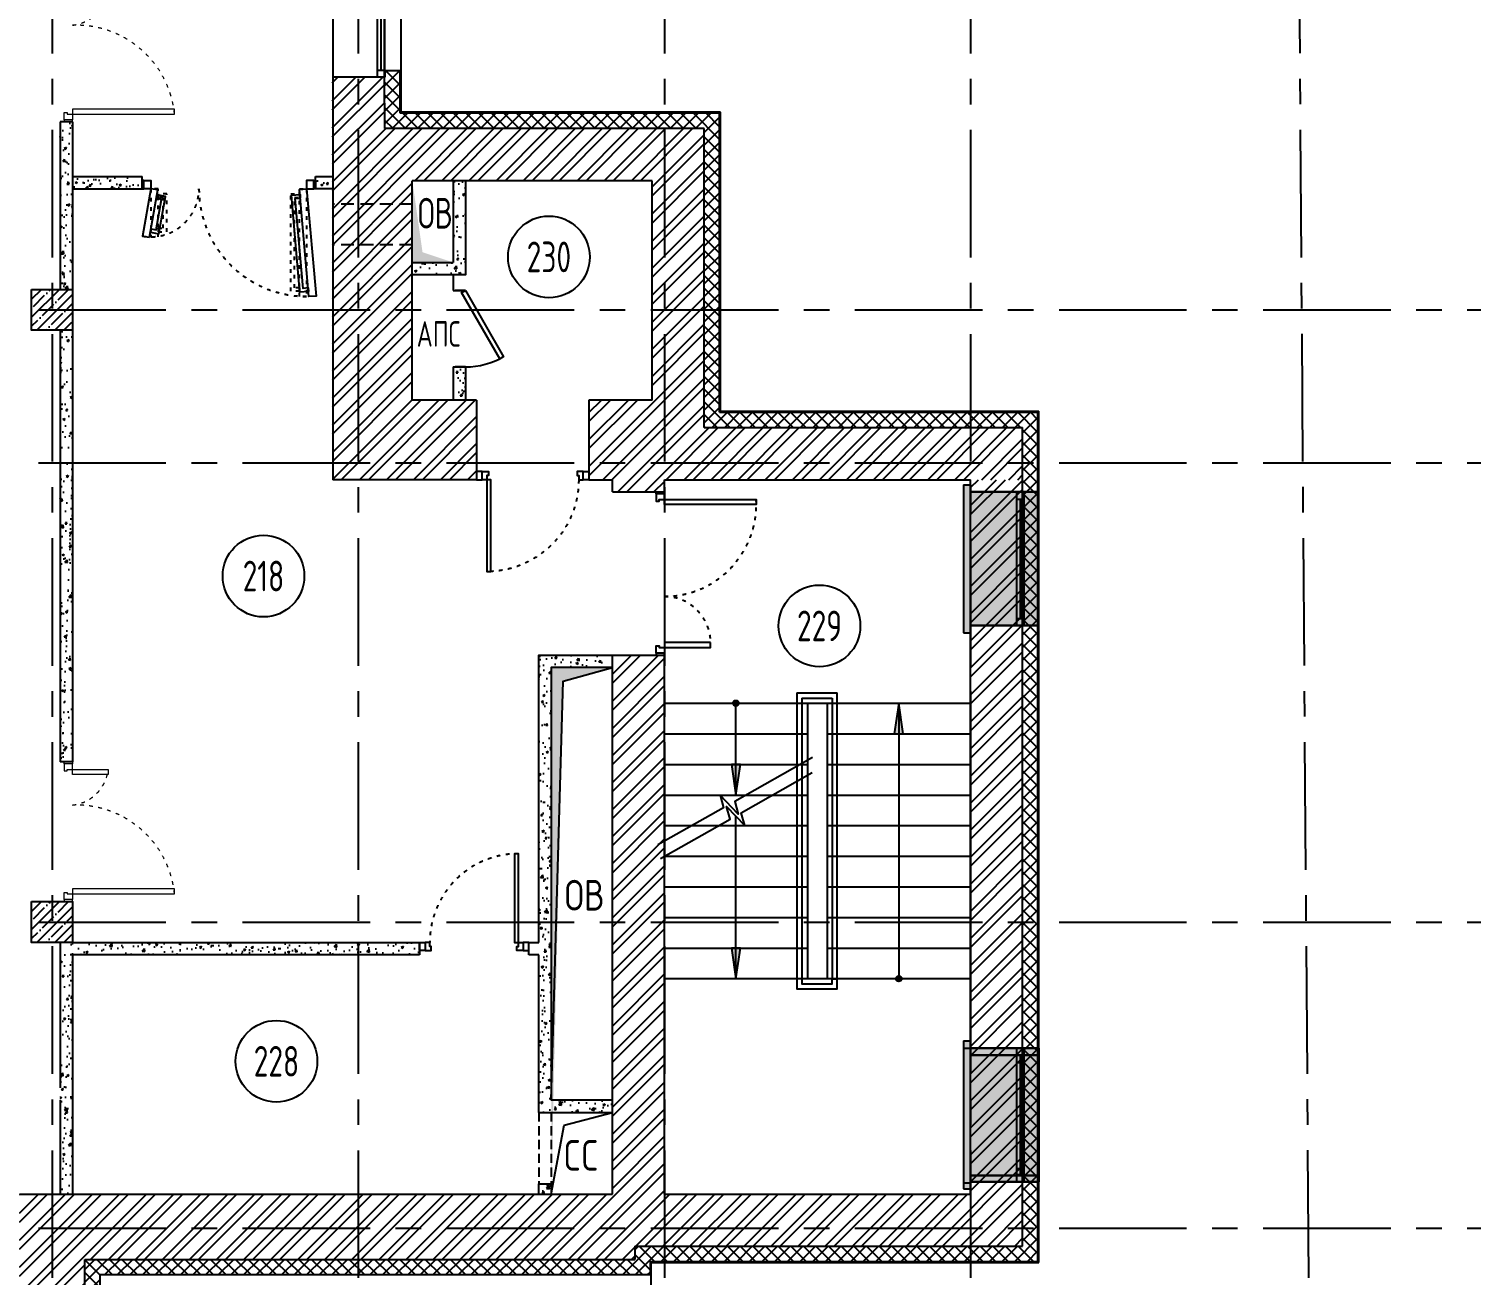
# Model space of a CAD drawing. Header units: millimetres. Extents: x -9318 to 9016603, y 0 to 838141.
# Drawn here: x 75175 to 89306, y 307548 to 319761 of the extents above; entities that cross this region are included whole.
import ezdxf
from ezdxf import colors
from ezdxf.entities.mleader import LeaderData, LeaderLine
from ezdxf.enums import TextEntityAlignment as Align
from ezdxf.math import Vec2, Vec3

# ---------------------------------------------------------------- set-up
doc = ezdxf.new("R2010")
doc.units = ezdxf.units.MM
for name, pattern in [('ACAD_ISO03W100', [30, 12, -18]), ('ADSK_Скрыто', [6, 3, -3]), ('ADSK_Штрих_ш3 п1_5', [4.5, 3, -1.5]), ('CENTER', [2, 1.25, -0.25, 0.25, -0.25]), ('DASHED', [19.05, 12.7, -6.35])]:
    doc.linetypes.add(name, pattern=pattern)
doc.layers.add('АР_Двери', color=5, linetype='Continuous', lineweight=18)
doc.layers.add('АР_Номер помещения', color=1, linetype='Continuous', lineweight=25)
doc.layers.add('АР_новое окно', color=160, linetype='Continuous')
doc.styles.add('ICOCPEUR', font='isocpeur.ttf')
doc.styles.add('ISOCPEUR', font='isocpeur.ttf', dxfattribs={"width": 0.7})
pattern_1 = [(50, (140697.8, 216407.27), (215.17805, -18.82564), [22.5, -247.5]), (355, (140697.8, 216407.27), (-41.6254, 225.65764), [18, -198]), (100.45144, (140715.72, 216405.7), (173.55265, 206.832), [19.12206, -210.34263]), (46.1842, (140697.8, 216467.27), (320.1724, -49.6558), [33.75, -371.25]), (96.63564, (140724.47, 216463.14), (280.3986, 292.2356), [28.6831, -315.5141]), (351.18416, (140697.8, 216467.27), (280.3986, 292.2356), [27, -297]), (21, (140727.8, 216452.27), (179.07212, -120.78567), [22.5, -247.5]), (326, (140727.8, 216452.27), (72.9946, 217.545), [18, -198]), (71.45144, (140742.72, 216442.2), (252.0667, 96.75935), [19.12206, -210.34263]), (37.5, (140697.79, 216407.274), (3.647957, 99.868156), [0, -195.6, 0, -201, 0, -198.75]), (7.5, (140697.79, 216407.27), (78.92086, 118.32351), [0, -114.6, 0, -191.1, 0, -75.75]), (327.5, (140630.89, 216407.274), (160.14673, -6.76646), [0, -75, 0, -234, 0, -310.5]), (317.5, (140600.9, 216407.27), (174.95585, 30.0315), [0, -97.5, 0, -155.4, 0, -220.5])]
pattern_2 = [(45, (-887844.57, 381230.07), (-132.58252, 132.58252), []), (45, (-887756.18, 381230.07), (-132.58252, 132.58252), [])]
pattern_3 = [(50, (140597.8, 216407.27), (215.17805, -18.82564), [22.5, -247.5]), (355, (140597.8, 216407.27), (-41.6254, 225.65764), [18, -198]), (100.45144, (140615.72, 216405.7), (173.55265, 206.832), [19.12206, -210.34263]), (46.1842, (140597.8, 216467.27), (320.1724, -49.6558), [33.75, -371.25]), (96.63564, (140624.47, 216463.14), (280.3986, 292.2356), [28.6831, -315.5141]), (351.18416, (140597.8, 216467.27), (280.3986, 292.2356), [27, -297]), (21, (140627.8, 216452.27), (179.07212, -120.78567), [22.5, -247.5]), (326, (140627.8, 216452.27), (72.9946, 217.545), [18, -198]), (71.45144, (140642.72, 216442.2), (252.0667, 96.75935), [19.12206, -210.34263]), (37.5, (140597.79, 216407.274), (3.647957, 99.868156), [0, -195.6, 0, -201, 0, -198.75]), (7.5, (140597.79, 216407.27), (78.92086, 118.32351), [0, -114.6, 0, -191.1, 0, -75.75]), (327.5, (140530.89, 216407.274), (160.14673, -6.76646), [0, -75, 0, -234, 0, -310.5]), (317.5, (140500.9, 216407.27), (174.95585, 30.0315), [0, -97.5, 0, -155.4, 0, -220.5])]
pattern_4 = [(50, (275635.95, 216407.27), (215.17805, -18.82564), [22.5, -247.5]), (355, (275635.95, 216407.27), (-41.6254, 225.65764), [18, -198]), (100.45144, (275653.88, 216405.7), (173.55265, 206.832), [19.12206, -210.34263]), (46.1842, (275635.95, 216467.27), (320.1724, -49.6558), [33.75, -371.25]), (96.63564, (275662.63, 216463.14), (280.3986, 292.2356), [28.6831, -315.51413]), (351.18416, (275635.95, 216467.27), (280.3986, 292.2356), [27, -297]), (21, (275665.95, 216452.27), (179.07212, -120.78567), [22.5, -247.5]), (326, (275665.95, 216452.27), (72.9946, 217.54501), [18, -198]), (71.45144, (275680.87, 216442.2), (252.06671, 96.75935), [19.12206, -210.34263]), (37.5, (275635.95, 216407.274), (3.647957, 99.868156), [0, -195.6, 0, -201, 0, -198.75]), (7.5, (275635.95, 216407.27), (78.92086, 118.323514), [0, -114.6, 0, -191.1, 0, -75.75]), (327.5, (275569.05, 216407.274), (160.14673, -6.766462), [0, -75, 0, -234, 0, -310.5]), (317.5, (275539.05, 216407.27), (174.95585, 30.031495), [0, -97.5, 0, -155.4, 0, -220.5])]

# ---------------------------------------------------------------- blocks, each defined once
blk = doc.blocks.new('*U942')
h = blk.add_hatch(color=8)
h.dxf.hatch_style = 1
edge = h.paths.add_edge_path()
edge.add_arc((0, 0), 27.6, 359.64, 719.64)
h = blk.add_hatch(color=8)
h.dxf.hatch_style = 1
h.paths.add_polyline_path([(2400, -44), (2400, 44), (2700, 0)])
at = {"color": 8}
blk.add_line((2700, 0), (0, 0), dxfattribs=at)
blk.add_lwpolyline([(2400, 44), (2400, -44), (2700, 0), (2400, 44)], dxfattribs=at)
blk.add_circle((0, 0), 27.6, dxfattribs=at)
blk = doc.blocks.new('*U943')
h = blk.add_hatch(color=8)
h.dxf.hatch_style = 1
edge = h.paths.add_edge_path()
edge.add_arc((0, 0), 27.6, 359.64, 719.64)
h = blk.add_hatch(color=8)
h.dxf.hatch_style = 1
h.paths.add_polyline_path([(600, -44), (600, 44), (900, 0)])
at = {"color": 8}
blk.add_line((900, 0), (0, 0), dxfattribs=at)
blk.add_lwpolyline([(600, 44), (600, -44), (900, 0), (600, 44)], dxfattribs=at)
blk.add_circle((0, 0), 27.6, dxfattribs=at)
blk = doc.blocks.new('дверь 1600')
at = {"color": 8}
for points in [[(983669, -50615), (984119, -50615), (984119, -50566), (983669, -50566)], [(984119, -52016), (983219, -52016), (983219, -52016), (983219, -51966), (984119, -51966)]]:
    blk.add_lwpolyline(points, close=True, dxfattribs=at)
for points in [[(984199, -50491), (984119, -50491), (984119, -50511), (984199, -50511), (984199, -50491)], [(984119, -50511), (984199, -50511), (984199, -50581), (984169, -50581), (984169, -50566), (984119, -50566), (984119, -50511)], [(984119, -52071), (984199, -52071), (984199, -52001), (984169, -52001), (984169, -52016), (984119, -52016), (984119, -52071)], [(984199, -52091), (984119, -52091), (984119, -52071), (984199, -52071), (984199, -52091)]]:
    blk.add_lwpolyline(points, dxfattribs=at)
at = {"color": 8, "linetype": 'ACAD_ISO03W100', "ltscale": 3}
for centre, radius, start, end in [((984121, -50611), 455, 174.2504, 269.7078), ((984120, -51968), 902, 90.0605, 183.0273)]:
    blk.add_arc(centre, radius, start, end, dxfattribs=at)
blk = doc.blocks.new('*U939')
at = {"color": 8}
for points in [[(-55, -80), (-55, 0), (-115, 0), (-115, -40), (-100, -40), (-100, -80), (-55, -80)], [(0, 0), (0, -80), (-55, -80), (-55, 0), (0, 0)], [(-1100, 0), (-1100, -80), (-1045, -80), (-1045, 0), (-1100, 0)], [(-1045, -80), (-1045, 0), (-985, 0), (-985, -40), (-1000, -40), (-1000, -80), (-1045, -80)]]:
    blk.add_lwpolyline(points, dxfattribs=at)
blk.add_lwpolyline([(-100, -80), (-100, -980), (-140, -980), (-140, -80)], close=True, dxfattribs=at)
at = {"color": 8, "linetype": 'ACAD_ISO03W100', "ltscale": 3}
blk.add_arc((-100, -80), 900, 180, 270, dxfattribs=at)
blk = doc.blocks.new('1370')
at = {"layer": 'АР_Двери', "color": 8}
for points in [[(1076826, -46356), (1076826, -46436), (1076846, -46436), (1076846, -46356), (1076826, -46356)], [(1076846, -46436), (1076846, -46356), (1076916, -46356), (1076916, -46386), (1076901, -46386), (1076901, -46436), (1076846, -46436)], [(1078177, -46436), (1078177, -46356), (1078107, -46356), (1078107, -46386), (1078122, -46386), (1078122, -46436), (1078177, -46436)], [(1078197, -46356), (1078197, -46436), (1078177, -46436), (1078177, -46356), (1078197, -46356)]]:
    blk.add_lwpolyline(points, dxfattribs=at)
for points in [[(1076901, -46436), (1076901, -47436), (1076950, -47436), (1076950, -46436)], [(1078072, -46786), (1078072, -46436), (1078122, -46436), (1078122, -46786)]]:
    blk.add_lwpolyline(points, close=True, dxfattribs=at)
at = {"layer": 'АР_Двери', "color": 8, "linetype": 'ACAD_ISO03W100', "ltscale": 3}
for centre, radius, start, end in [((1076805, -46474), 967, 275.6729, 2.214), ((1078162, -46396), 392, 185.9075, 264.0925)]:
    blk.add_arc(centre, radius, start, end, dxfattribs=at)
blk = doc.blocks.new('*U873')
at = {"color": 8}
for points in [[(0, 0), (0, -80), (55, -80), (55, 0), (0, 0)], [(55, -80), (55, 0), (115, 0), (115, -40), (100, -40), (100, -80), (55, -80)], [(1015, -80), (1015, 0), (955, 0), (955, -40), (970, -40), (970, -80), (1015, -80)], [(1070, 0), (1070, -80), (1015, -80), (1015, 0), (1070, 0)]]:
    blk.add_lwpolyline(points, dxfattribs=at)
blk.add_lwpolyline([(100, -80), (100, -950), (140, -950), (140, -80)], close=True, dxfattribs=at)
at = {"color": 8, "linetype": 'ACAD_ISO03W100', "ltscale": 3}
blk.add_arc((100, -80), 870, 270, 0, dxfattribs=at)
blk = doc.blocks.new('*U823')
h = blk.add_hatch(color=8)
h.dxf.hatch_style = 1
h.paths.add_polyline_path([(-1250, -520), (70, -520), (70, -450), (0, -450), (0, 220), (-1180, 220), (-1180, -450), (-1250, -450)])
at = {"color": 8, "lineweight": 30}
for p, q in [((-1180, -450), (-1180, 220)), ((0, -450), (0, 220))]:
    blk.add_line(p, q, dxfattribs=at)
at = {"color": 8}
for p, q in [((0, 220), (-1180, 220)), ((-1180, 70), (0, 70)), ((-1180, 0), (0, 0)), ((-1110, 0), (-1110, 70)), ((-1110, 35), (-70, 35)), ((-70, 0), (-70, 70)), ((-1250, -520), (-1250, -450)), ((-1250, -450), (-1180, -450)), ((-1250, -520), (70, -520)), ((0, -450), (70, -450)), ((70, -520), (70, -450))]:
    blk.add_line(p, q, dxfattribs=at)
blk = doc.blocks.new('_DotSmall')
at = {"color": 8, "linetype": 'ByBlock', "const_width": 0.5}
blk.add_lwpolyline([(-0.0625, 0, 1), (0.0625, 0, 1)], format="xyb", close=True, dxfattribs=at)
blk = doc.blocks.new('*U1161')
at = {"layer": 'АР_Номер помещения', "color": 8}
blk.add_circle((-16310, 5873), 400, dxfattribs=at)
at = {"color": 8, "style": 'ISOCPEUR', "width": 0.7, "flags": 1}
blk.add_attdef('КАТЕГОРИЯ', (-499, -2092), '', height=250, dxfattribs=at)
at = {"layer": 'АР_Номер помещения', "color": 8, "style": 'ISOCPEUR', "width": 0.7}
blk.add_attdef('НОМЕР_ПОМЕЩЕНИЯ', text='', height=300, dxfattribs=at).set_placement((-16310, 5873), align=Align.MIDDLE_CENTER)
blk = doc.blocks.new('*U1162')
at = {"layer": 'АР_Номер помещения', "color": 8}
blk.add_circle((-16015, 1606), 400, dxfattribs=at)
at = {"color": 8, "style": 'ISOCPEUR', "width": 0.7, "flags": 1}
blk.add_attdef('КАТЕГОРИЯ', (-499, -2092), '', height=250, dxfattribs=at)
at = {"layer": 'АР_Номер помещения', "color": 8, "style": 'ISOCPEUR', "width": 0.7}
blk.add_attdef('НОМЕР_ПОМЕЩЕНИЯ', text='', height=300, dxfattribs=at).set_placement((-16015, 1606), align=Align.MIDDLE_CENTER)
blk = doc.blocks.new('*U1131')
at = {"layer": 'АР_Номер помещения', "color": 8}
blk.add_circle((-21166, 2922), 400, dxfattribs=at)
at = {"color": 8, "style": 'ISOCPEUR', "width": 0.7, "flags": 1}
blk.add_attdef('КАТЕГОРИЯ', (-499, -2092), '', height=250, dxfattribs=at)
at = {"layer": 'АР_Номер помещения', "color": 8, "style": 'ISOCPEUR', "width": 0.7}
blk.add_attdef('НОМЕР_ПОМЕЩЕНИЯ', text='', height=300, dxfattribs=at).set_placement((-21166, 2922), align=Align.MIDDLE_CENTER)
blk = doc.blocks.new('1700-3')
at = {"color": 8}
for points in [[(-476, 1526), (-12, 1444), (0, 1513), (-464, 1595)], [(0, -13), (-1051, -105), (-1057, -35), (-6, 57)]]:
    blk.add_lwpolyline(points, close=True, dxfattribs=at)
for points in [[(80, 1600), (0, 1600), (0, 1583), (80, 1583), (80, 1600)], [(0, 1583), (80, 1583), (80, 1513), (50, 1513), (50, 1513), (0, 1513), (0, 1583)], [(-392, 1511), (-427, 1517), (-441, 1434), (-76, 1369), (-61, 1453), (-96, 1459)], [(-392, 1511), (-401, 1462), (-104, 1410), (-96, 1459)], [(-972, -28), (-1007, -31), (-1014, 54), (-63, 137), (-56, 52), (-91, 49)], [(-972, -28), (-976, 22), (-95, 99), (-91, 49)], [(0, -83), (80, -83), (80, -13), (50, -13), (50, -13), (0, -13), (0, -83)], [(80, -100), (0, -100), (0, -83), (80, -83), (80, -100)]]:
    blk.add_lwpolyline(points, dxfattribs=at)
at = {"color": 8, "linetype": 'ACAD_ISO03W100', "ltscale": 3}
for points in [[(-471, 1443), (0, 1443), (0, 1513), (-471, 1513)], [(0, -13), (-1055, -13), (-1055, 57), (0, 57)]]:
    blk.add_lwpolyline(points, close=True, dxfattribs=at)
for points in [[(-386, 1443), (-421, 1443), (-421, 1358), (-50, 1358), (-50, 1443), (-85, 1443)], [(-386, 1443), (-386, 1393), (-85, 1393), (-85, 1443)], [(-970, 57), (-1005, 57), (-1005, 142), (-50, 142), (-50, 57), (-85, 57)], [(-970, 57), (-970, 107), (-85, 107), (-85, 57)]]:
    blk.add_lwpolyline(points, dxfattribs=at)
for centre, radius, start, end in [((0, 1513), 471, 170, 270), ((0, -13), 1055, 90, 181.2023)]:
    blk.add_arc(centre, radius, start, end, dxfattribs=at)
blk = doc.blocks.new('*U668')
at = {"layer": 'АР_Номер помещения', "color": 8}
blk.add_circle((-806, -3106), 400, dxfattribs=at)
at = {"color": 8, "style": 'ISOCPEUR', "width": 0.7, "flags": 1}
blk.add_attdef('КАТЕГОРИЯ', (-499, -2092), '', height=250, dxfattribs=at)
at = {"layer": 'АР_Номер помещения', "color": 8, "style": 'ISOCPEUR', "width": 0.7}
blk.add_attdef('НОМЕР_ПОМЕЩЕНИЯ', text='', height=300, dxfattribs=at).set_placement((-806, -3106), align=Align.MIDDLE_CENTER)
blk = doc.blocks.new('*U405')
h = blk.add_hatch(color=8)
h.dxf.hatch_style = 1
h.paths.add_polyline_path([(-1380, -520), (70, -520), (70, -450), (0, -450), (0, 220), (-1310, 220), (-1310, -450), (-1380, -450)])
at = {"color": 8, "lineweight": 30}
for p, q in [((-1310, -450), (-1310, 220)), ((0, -450), (0, 220))]:
    blk.add_line(p, q, dxfattribs=at)
at = {"color": 8}
for p, q in [((0, 220), (-1310, 220)), ((-1310, 70), (0, 70)), ((-1310, 0), (0, 0)), ((-1240, 0), (-1240, 70)), ((-1240, 35), (-70, 35)), ((-70, 0), (-70, 70)), ((-1380, -520), (-1380, -450)), ((-1380, -450), (-1310, -450)), ((-1380, -520), (70, -520)), ((0, -450), (70, -450)), ((70, -520), (70, -450))]:
    blk.add_line(p, q, dxfattribs=at)
blk = doc.blocks.new('*U406')
h = blk.add_hatch(color=8)
h.dxf.hatch_style = 1
h.paths.add_polyline_path([(-1380, -520), (70, -520), (70, -450), (0, -450), (0, 220), (-1310, 220), (-1310, -450), (-1380, -450)])
at = {"color": 8, "lineweight": 30}
for p, q in [((-1310, -450), (-1310, 220)), ((0, -450), (0, 220))]:
    blk.add_line(p, q, dxfattribs=at)
at = {"color": 8}
for p, q in [((0, 220), (-1310, 220)), ((-1310, 70), (0, 70)), ((-1310, 0), (0, 0)), ((-1240, 0), (-1240, 70)), ((-1240, 35), (-70, 35)), ((-70, 0), (-70, 70)), ((-1380, -520), (-1380, -450)), ((-1380, -450), (-1310, -450)), ((-1380, -520), (70, -520)), ((0, -450), (70, -450)), ((70, -520), (70, -450))]:
    blk.add_line(p, q, dxfattribs=at)
blk = doc.blocks.new('*U783')
at = {"layer": 'АР_новое окно', "color": 8, "lineweight": 20}
for p, q in [((0, 1770), (-70, 1770)), ((0, 0), (-70, 0))]:
    blk.add_line(p, q, dxfattribs=at)
at = {"layer": 'АР_новое окно', "color": 8}
for p, q in [((-70, 1770), (-70, 0)), ((-70, 0), (-70, 1770)), ((0, 1700), (-70, 1700)), ((-35, 1700), (-35, 70)), ((0, 1770), (0, 0)), ((0, 70), (-70, 70))]:
    blk.add_line(p, q, dxfattribs=at)
blk = doc.blocks.new('*U781')
at = {"color": 8}
for p, q in [((-750, 0), (-750, 100)), ((0, 0), (0, 100))]:
    blk.add_line(p, q, dxfattribs=at)
blk.add_lwpolyline([(0, 0), (-650, -375), (-671, -337), (-22, 38)], close=True, dxfattribs=at)
blk.add_arc((0, 0), 750, 180, 210, dxfattribs=at)

msp = doc.modelspace()

# ---------------------------------------------------------------- hatches: boundary and pattern name
at = {"ltscale": 100}
h = msp.add_hatch(dxfattribs=at)
h.set_pattern_fill('ANSI32', color=256, scale=500)
h.set_pattern_definition([(45, (140697.8, 216407.27), (-132.58252, 132.58252), []), (45, (140786.18, 216407.27), (-132.58252, 132.58252), [])])
h.paths.add_polyline_path([(81791.91, 318782.96), (81281.91, 318272.96), (81281.91, 316122.96), (80662.07, 316122.96), (80662.07, 315342.96), (80892.1, 315342.96), (80892.1, 315222.96), (81402.03, 315222.96), (81402.03, 315342.96), (84402.03, 315342.96), (84402.07, 315342.96), (84912.07, 315342.96), (84912.07, 315853.11), (81791.91, 315852.96)])
h.paths.add_polyline_path([(78661.51, 320007.96), (78661.45, 319651.77), (78656.8, 319286.77), (78147.27, 319286.77), (78151.91, 315342.76), (79562.14, 315342.99), (79562, 316122.92), (78931.91, 316122.84), (78931.91, 318272.96), (81281.91, 318272.96), (81791.91, 318782.96), (78662.34, 318782.96), (78661.91, 322283.22), (78961.91, 322283.22), (78961.91, 322776.65), (78151.91, 322776.65), (78152.14, 321056.77), (78661.68, 321056.77), (78661.45, 321291.77), (78661.91, 321291.77), (78661.91, 320007.96)])
h = msp.add_hatch(dxfattribs=at)
h.set_pattern_fill('ANSI37', color=256, scale=700)
h.set_pattern_definition([(45, (-881264.54, 320766.49), (-61.871843, 61.871843), []), (135, (-881264.54, 320766.49), (-61.871843, -61.871843), [])])
h.paths.add_polyline_path([(78816.68, 319351.77), (78666.68, 319351.77), (78661.91, 318782.96), (81791.91, 318782.96), (81791.91, 315852.96), (84912.07, 315852.96), (84912.07, 307832.96), (81111.91, 307832.96), (81111.91, 307702.96), (75721.91, 307702.96), (75721.91, 299092.96), (80697.1, 299092.96), (80697.1, 303057.96), (115497.1, 303057.96), (115497.1, 299092.96), (125997.1, 299092.96), (125997.1, 281222.96), (132347.11, 281222.96), (132347.08, 271512.96), (119247.1, 271512.96), (119247.1, 277862.96), (111367.1, 277862.96), (111367.1, 283052.96), (102831.79, 283052.96), (102831.79, 282652.96), (102981.79, 282652.96), (102981.79, 282902.96), (111217.1, 282902.96), (111217.1, 277712.96), (119097.1, 277712.96), (119097.1, 271362.96), (132497.08, 271362.96), (132497.11, 281372.96), (126147.1, 281372.96), (126147.1, 299242.96), (115647.1, 299242.96), (115647.1, 303207.96), (80547.1, 303207.96), (80547.1, 299242.96), (75871.91, 299242.96), (75871.91, 307552.96), (81261.91, 307552.96), (81261.91, 307682.96), (85062.07, 307682.96), (85062.07, 316002.96), (81941.91, 316002.96), (81941.91, 318932.96), (78811.91, 318932.96)])
h.paths.add_polyline_path([(78661.91, 320991.77), (78811.91, 320991.77), (78811.91, 322133.22), (78961.91, 322133.22), (78961.91, 322283.22), (78661.91, 322283.22)])
h = msp.add_hatch(dxfattribs=at)
h.set_pattern_fill('AR-CONC', color=256, scale=30)
h.set_pattern_definition(pattern_1)
h.paths.add_polyline_path([(75602.03, 318849.95), (75482.03, 318849.95), (75482.03, 317207.96), (75602.03, 317207.96)])
h = msp.add_hatch(dxfattribs=at)
h.set_pattern_fill('AR-CONC', color=256, scale=30)
h.set_pattern_definition(pattern_1)
h.paths.add_polyline_path([(75602.03, 318313.83), (75602.03, 318193.83), (76283.51, 318193.83), (76283.52, 318313.83)])
h = msp.add_hatch(dxfattribs=at)
h.set_pattern_fill('AR-CONC', color=256, scale=30)
h.set_pattern_definition(pattern_1)
h.paths.add_polyline_path([(77983.52, 318313.83), (77983.51, 318193.83), (78151.92, 318193.78), (78151.91, 318313.88), (78084.61, 318313.83), (78084.61, 318313.73)])
h = msp.add_hatch(dxfattribs=at)
h.set_pattern_fill('AR-CONC', color=256, scale=30)
h.set_pattern_definition(pattern_4)
h.paths.add_polyline_path([(79451.91, 317351.39), (79331.91, 317471.39), (79451.91, 317406.38), (79451.91, 318272.96), (79333.38, 318269.49), (79330.44, 318273.29), (79331.91, 317471.39), (78931.91, 317471.39), (78931.91, 317351.39)])
at = {"linetype": 'ADSK_Скрыто', "lineweight": 9}
msp.add_hatch(color=256, dxfattribs=at).paths.add_polyline_path([(78931.91, 317471.39), (79331.91, 317471.39), (79031.91, 317571.39), (78931.91, 318271.39)])
at = {"ltscale": 100}
h = msp.add_hatch(dxfattribs=at)
h.set_pattern_fill('ANSI35', color=256, scale=500)
h.set_pattern_definition([(45, (-881850.06, 357079.43), (-88.388348, 88.388348), []), (45, (-881761.68, 357079.43), (-88.388348, 88.388348), [156.25, -31.25, 0, -31.25])])
h.paths.add_polyline_path([(75602.03, 317207.96), (75202.03, 317207.96), (75202.03, 316807.96), (75602.03, 316807.96)])
h = msp.add_hatch(dxfattribs=at)
h.set_pattern_fill('AR-CONC', color=256, scale=30)
h.set_pattern_definition(pattern_1)
h.paths.add_polyline_path([(75602.03, 316807.96), (75482.03, 316807.96), (75482.03, 312578.98), (75602.03, 312578.98)])
h = msp.add_hatch(dxfattribs=at)
h.set_pattern_fill('AR-CONC', color=256, scale=30)
h.set_pattern_definition(pattern_4)
h.paths.add_polyline_path([(79451.91, 316447.96), (79331.91, 316447.96), (79331.91, 316122.96), (79451.91, 316122.96)])
h = msp.add_hatch(dxfattribs=at)
h.set_pattern_fill('ANSI32', color=256, scale=500)
h.set_pattern_definition(pattern_2)
h.paths.add_polyline_path([(81111.91, 307832.96), (84912.07, 307832.96), (84912.07, 315342.96), (84402.03, 315342.96), (84402.03, 308342.96), (81402.11, 308342.96), (81401.96, 313622.96), (80892.07, 313622.96), (80892.07, 308342.96), (75721.91, 308342.96), (75721.91, 307702.96), (81111.91, 307702.96)])
h = msp.add_hatch(dxfattribs=at)
h.set_pattern_fill('AR-CONC', color=256, scale=30)
h.set_pattern_definition(pattern_3)
h.paths.add_polyline_path([(80792.07, 313622.96), (80172.58, 313622.96), (80172.58, 311007.96), (80292.58, 311007.96), (80292.58, 313502.96), (80792.07, 313502.96)])
h = msp.add_hatch(color=256, dxfattribs=at)
h.paths.add_polyline_path([(80892.07, 313502.96), (80292.58, 313502.96), (80292.58, 311007.96), (80355.51, 311007.96), (80411.25, 313368.62)])
h.paths.add_polyline_path([(80355.51, 311007.96), (80292.58, 311007.96), (80292.58, 308342.96)])
h = msp.add_hatch(dxfattribs=at)
h.set_pattern_fill('ANSI35', color=256, scale=500)
h.set_pattern_definition([(45, (-881850.06, 351079.43), (-88.388348, 88.388348), []), (45, (-881761.68, 351079.43), (-88.388348, 88.388348), [156.25, -31.25, 0, -31.25])])
h.paths.add_polyline_path([(75602.03, 311207.96), (75202.03, 311207.96), (75202.03, 310807.96), (75602.03, 310807.96)])
h = msp.add_hatch(dxfattribs=at)
h.set_pattern_fill('AR-CONC', color=256, scale=30)
h.set_pattern_definition(pattern_3)
h.paths.add_polyline_path([(80292.58, 311007.96), (80172.58, 311007.96), (80172.58, 309529.83), (80172.58, 309409.83), (80172.57, 309142.9), (80292.57, 309142.9)])
h = msp.add_hatch(dxfattribs=at)
h.set_pattern_fill('AR-CONC', color=256, scale=30)
h.set_pattern_definition(pattern_1)
h.paths.add_polyline_path([(75602.03, 310687.95), (79002.44, 310688.13), (79002.44, 310808.13), (75482.03, 310807.96), (75482.03, 309383.64), (75482.03, 308342.96), (75602.03, 308342.96)])
h = msp.add_hatch(color=256)
h.dxf.hatch_style = 1
h.paths.add_polyline_path([(82058.12, 310752.96), (82146.66, 310752.96), (82102.39, 310452.96)])
h = msp.add_hatch(dxfattribs=at)
h.set_pattern_fill('AR-CONC', color=256, scale=30)
h.set_pattern_definition([(50, (140697.8, 214862.18), (215.17805, -18.82564), [22.5, -247.5]), (355, (140697.8, 214862.18), (-41.6254, 225.65764), [18, -198]), (100.45144, (140715.73, 214860.62), (173.55265, 206.832), [19.12206, -210.34263]), (46.1842, (140697.8, 214922.18), (320.1724, -49.6558), [33.75, -371.25]), (96.63564, (140724.48, 214918.05), (280.3986, 292.2356), [28.6831, -315.5141]), (351.18416, (140697.8, 214922.2), (280.3986, 292.2356), [27, -297]), (21, (140727.8, 214907.18), (179.07212, -120.78567), [22.5, -247.5]), (326, (140727.8, 214907.18), (72.9946, 217.545), [18, -198]), (71.45144, (140742.72, 214897.12), (252.0667, 96.75935), [19.12206, -210.34263]), (37.5, (140697.8, 214862.185), (3.647957, 99.868156), [0, -195.6, 0, -201, 0, -198.75]), (7.5, (140697.8, 214862.18), (78.92086, 118.32351), [0, -114.6, 0, -191.1, 0, -75.75]), (327.5, (140630.9, 214862.185), (160.14673, -6.76646), [0, -75, 0, -234, 0, -310.5]), (317.5, (140600.9, 214862.18), (174.95585, 30.0315), [0, -97.5, 0, -155.4, 0, -220.5])])
h.paths.add_polyline_path([(80892.06, 309263.05), (80292.59, 309262.99), (80292.59, 309142.9), (80892.06, 309142.96)])
h = msp.add_hatch(dxfattribs=at)
h.set_pattern_fill('AR-CONC', color=256, scale=30)
h.set_pattern_definition([(50, (140577.75, 214042.16), (215.17805, -18.82564), [22.5, -247.5]), (355, (140577.75, 214042.16), (-41.6254, 225.65764), [18, -198]), (100.45144, (140595.68, 214040.59), (173.55265, 206.832), [19.12206, -210.34263]), (46.1842, (140577.75, 214102.16), (320.1724, -49.6558), [33.75, -371.25]), (96.63564, (140604.43, 214098.02), (280.3986, 292.2356), [28.6831, -315.5141]), (351.18416, (140577.75, 214102.16), (280.3986, 292.2356), [27, -297]), (21, (140607.75, 214087.16), (179.07212, -120.78567), [22.5, -247.5]), (326, (140607.75, 214087.16), (72.9946, 217.545), [18, -198]), (71.45144, (140622.67, 214077.1), (252.0667, 96.75935), [19.12206, -210.34263]), (37.5, (140577.75, 214042.16), (3.647957, 99.868156), [0, -195.6, 0, -201, 0, -198.75]), (7.5, (140577.75, 214042.16), (78.92086, 118.32351), [0, -114.6, 0, -191.1, 0, -75.75]), (327.5, (140510.85, 214042.16), (160.14673, -6.76646), [0, -75, 0, -234, 0, -310.5]), (317.5, (140480.85, 214042.16), (174.95585, 30.0315), [0, -97.5, 0, -155.4, 0, -220.5])])
h.paths.add_polyline_path([(80292.58, 308443.02), (80172.54, 308442.96), (80172.54, 308342.93), (80292.58, 308342.99)])
h = msp.add_hatch(dxfattribs=at)
h.set_pattern_fill('ANSI32', color=256, scale=500)
h.set_pattern_definition(pattern_2)
h.paths.add_polyline_path([(75721.91, 308342.96), (75081.91, 308342.96), (75082.03, 299093.04), (75722.03, 299092.87), (75721.91, 307702.15), (75721.91, 307703.77)])

# ---------------------------------------------------------------- linework, layer by layer
at = {"linetype": 'CENTER', "ltscale": 1000}
for p, q in [((75402.03, 350770.43), (75402.03, 295038.08)), ((78402.03, 350770.43), (78402.03, 295038.08)), ((81402.03, 350770.43), (81402.03, 295038.08)), ((84402.03, 350770.43), (84402.03, 295038.08)), ((87402.03, 350770.43), (87802.03, 295038.08)), ((51268.34, 317007.96), (134446.74, 317007.96)), ((51268.34, 315507.96), (134446.74, 315507.96)), ((51268.34, 311007.96), (134446.74, 311007.96)), ((51268.34, 308007.96), (134446.74, 308007.96))]:
    msp.add_line(p, q, dxfattribs=at)
at = {"ltscale": 100}
for p, q in [((78821.91, 318942.96), (78821.91, 322123.22)), ((78661.45, 319286.77), (78151.91, 319286.77)), ((78151.91, 319286.77), (78151.91, 315342.96)), ((78661.91, 318782.96), (78658.32, 319286.77)), ((78661.45, 319351.77), (78821.91, 319351.77)), ((78661.45, 319351.77), (78661.45, 319286.77)), ((78811.91, 318932.96), (78811.91, 319351.77)), ((81941.91, 318932.96), (78811.91, 318932.96)), ((81951.91, 318942.96), (78821.91, 318942.96)), ((81941.91, 316002.96), (81941.91, 318932.96)), ((81951.91, 316012.96), (81951.91, 318942.96)), ((81791.91, 318782.96), (78661.91, 318782.96)), ((81791.91, 315852.96), (81791.91, 318782.96)), ((76283.52, 318193.83), (76283.52, 318313.83)), ((78931.91, 316122.96), (78931.91, 318272.96)), ((81281.91, 318272.96), (78931.91, 318272.96)), ((81281.91, 316122.96), (81281.91, 318272.96)), ((75602.03, 318193.83), (76283.52, 318193.83)), ((79331.91, 317351.39), (79331.91, 317197.96)), ((79331.91, 317197.96), (79451.91, 317197.96)), ((79331.91, 316447.96), (79331.91, 316122.96)), ((79331.91, 316447.96), (79451.91, 316447.96)), ((79451.91, 316447.96), (79451.91, 316122.96)), ((79562.07, 316122.96), (78931.91, 316122.96)), ((79562.07, 316122.96), (79562.07, 315342.96)), ((80662.07, 316122.96), (80662.07, 315342.96)), ((81281.91, 316122.96), (80662.07, 316122.96)), ((81941.91, 316002.96), (85062.07, 316002.96)), ((81951.91, 316012.96), (85072.07, 316012.96)), ((85062.07, 307682.96), (85062.07, 316002.96)), ((85072.07, 307672.96), (85072.07, 316012.96)), ((81791.91, 315852.96), (84912.07, 315852.96)), ((84912.07, 307832.96), (84912.07, 315852.96)), ((79562.07, 315342.96), (78151.91, 315342.96)), ((80662.07, 315342.96), (80892.1, 315342.96)), ((81402.03, 315342.96), (84402.07, 315342.96)), ((84402.07, 308342.96), (84402.07, 315342.96)), ((80892.1, 315222.96), (81402.1, 315222.96)), ((80892.07, 313622.96), (81402.07, 313622.96)), ((80892.07, 308342.96), (80892.07, 313622.96)), ((81402.07, 308342.96), (81402.07, 313622.96)), ((83043.97, 313203.26), (83043.97, 310452.96)), ((81402.07, 312852.96), (82802.71, 312852.96)), ((83001.39, 312852.96), (84402.33, 312852.96)), ((81402.07, 312552.96), (82802.71, 312552.96)), ((83001.39, 312552.96), (84402.18, 312552.96)), ((81402.07, 312252.96), (82802.71, 312252.96)), ((83001.39, 312252.96), (84402.18, 312252.96)), ((81402.07, 311952.96), (82802.71, 311952.96)), ((83001.54, 311952.96), (84402.18, 311952.96)), ((81402.07, 311652.96), (82802.71, 311652.96)), ((83001.54, 311652.96), (84402.18, 311652.96)), ((81402.07, 311352.96), (82802.71, 311352.96)), ((83001.54, 311352.96), (84402.18, 311352.96)), ((81402.07, 311052.96), (82802.71, 311052.96)), ((83001.54, 311052.96), (84402.18, 311052.96)), ((80172.58, 309142.9), (80172.58, 310687.99)), ((81402.07, 310752.96), (82802.71, 310752.96)), ((83001.54, 310752.96), (84402.18, 310752.96)), ((84402.03, 310452.96), (81402.07, 310452.96)), ((80172.56, 309142.9), (80292.59, 309142.9)), ((80172.58, 308442.96), (80292.62, 308442.96)), ((80172.58, 308342.95), (80172.58, 308442.96)), ((75081.91, 308342.96), (80892.07, 308342.96)), ((81402.07, 308342.96), (84402.07, 308342.96)), ((81111.91, 307832.96), (84912.07, 307832.96)), ((75721.91, 307702.96), (81111.91, 307702.96)), ((75721.91, 299092.96), (75721.91, 307702.96)), ((81261.91, 307682.96), (85062.07, 307682.96)), ((81271.91, 307672.96), (85072.07, 307672.96)), ((75871.91, 307552.96), (81261.91, 307552.96)), ((75871.91, 299242.96), (75871.91, 307552.96))]:
    msp.add_line(p, q, dxfattribs=at)
for p, q in [((78151.91, 321056.77), (78151.91, 319286.77)), ((82102.39, 310452.96), (82102.39, 312045.28)), ((80170.55, 309141.36), (80263.64, 309141.36)), ((80170.55, 308443.21), (80263.64, 308443.21))]:
    msp.add_line(p, q)
at = {"linetype": 'DASHED', "ltscale": 10}
for p, q in [((78931.91, 318042.94), (78151.91, 318042.94)), ((78931.91, 317642.94), (78151.91, 317642.94))]:
    msp.add_line(p, q, dxfattribs=at)
at = {"linetype": 'ADSK_Штрих_ш3 п1_5', "ltscale": 30}
for p, q in [((80172.56, 309142.9), (80172.56, 308442.96)), ((80292.59, 309142.9), (80292.62, 308442.96))]:
    msp.add_line(p, q, dxfattribs=at)
at = {"ltscale": 100}
for points in [[(75482.03, 318849.95), (75482.03, 317207.96)], [(75602.03, 318849.95), (75482.03, 318849.95)], [(75602.03, 318849.95), (75602.03, 317207.96)], [(75602.03, 318313.83), (76283.52, 318313.83)], [(77983.52, 318313.83), (78151.91, 318313.84)], [(78151.91, 318313.83), (78151.91, 318193.83), (77983.52, 318193.83)], [(77983.52, 318193.83), (77983.52, 318313.83)], [(79451.91, 318272.96), (79451.91, 317351.39), (78931.91, 317351.39)], [(79331.91, 318272.96), (79331.91, 317471.39)], [(78931.91, 317471.39), (79331.91, 317471.39)], [(75482.03, 316807.96), (75482.03, 312578.98)], [(75602.03, 316807.96), (75602.03, 312578.98)], [(80892.1, 315222.96), (80892.1, 315342.96)], [(81402.03, 315222.96), (81402.03, 315342.96)], [(80172.58, 310808.07), (80172.58, 313622.96), (80892.07, 313622.96)], [(80892.07, 313502.96), (80292.58, 313502.96), (80292.63, 309262.98)], [(80292.63, 309262.98), (80411.25, 313368.62), (80892.07, 313502.96)], [(82698.08, 313253.26), (82698.08, 310352.65), (83093.97, 310352.65), (83093.97, 313253.26)], [(82698.08, 313253.26), (83093.97, 313253.26)], [(82748.08, 313203.26), (82748.08, 310402.65), (83043.97, 310402.65), (83043.97, 310457.37)], [(82748.08, 313203.26), (83043.97, 313203.26)], [(81402.07, 310452.96), (81402.07, 313152.96), (84402.03, 313152.96)], [(82802.71, 313152.96), (82802.71, 310452.96)], [(83001.39, 310452.96), (83001.39, 313152.96)], [(84402.03, 313152.96), (84402.03, 310452.96)], [(75602.04, 312578.98), (75482.03, 312578.98)], [(75482.03, 310807.96), (75482.03, 309383.64)], [(75602.03, 310807.95), (79002.44, 310808.09)], [(79002.44, 310808.09), (79002.44, 310688.09)], [(80072.4, 310688.09), (80072.44, 310808.09)], [(80072.44, 310808.09), (80172.58, 310808.07)], [(80892.07, 310688.09), (80892.03, 310808.09)], [(79002.44, 310688.09), (75602.03, 310687.95)], [(75602.04, 310687.95), (75602.03, 308342.96)], [(80172.58, 310687.99), (80072.4, 310688.09)], [(82748.08, 310452.96), (82698.08, 310452.96)], [(83043.97, 310452.96), (83093.97, 310452.96)], [(75482.03, 309263.64), (75482.03, 308342.96)], [(80892.04, 309263), (80292.59, 309262.98)], [(80292.56, 308342.96), (80418.12, 309019.05), (80892.07, 309142.9)], [(80292.59, 309142.9), (80892.07, 309143)], [(80292.58, 308442.96), (80292.58, 308342.96)], [(81111.91, 307832.96), (81111.91, 307702.96)], [(81261.91, 307682.96), (81261.91, 307552.96)], [(81271.91, 303217.96), (81271.91, 307672.96)]]:
    msp.add_lwpolyline(points, dxfattribs=at)
for points in [[(75202.03, 317207.96), (75602.03, 317207.96), (75602.03, 316807.96), (75202.03, 316807.96)], [(75202.03, 311207.96), (75602.03, 311207.96), (75602.03, 310807.96), (75202.03, 310807.96)]]:
    msp.add_lwpolyline(points, close=True, dxfattribs=at)
at = {"ltscale": 25}
for points in [[(82851.86, 312620.47), (82091.29, 312190), (82125.66, 312065.82), (81948.13, 312252.61), (81982.5, 312128.43), (81339.07, 311764.26)], [(81363.06, 311630.88), (82045.5, 312017.12), (82011.12, 312141.3), (82188.66, 311954.52), (82154.28, 312078.69), (82850.2, 312472.57)]]:
    msp.add_lwpolyline(points, dxfattribs=at)
msp.add_lwpolyline([(82146.66, 310752.96), (82058.12, 310752.96), (82102.39, 310452.96), (82146.66, 310752.96)])

# ---------------------------------------------------------------- block references
at = {"xscale": -1}
for name, p in [('*U783', (78588.32, 319286.77)), ('*U939', (79562.07, 315422.96))]:
    msp.add_blockref(name, p, dxfattribs=at)
for name, p, rotation in [('1370', (29165.58, -757975.57), 90.00000000000001), ('1700-3', (77883.52, 318193.83), 89.99999999999999), ('*U781', (79451.91, 317197.96), 90), ('*U406', (84852.1, 313912.96), 270), ('дверь 1600', (1065520.95, 263132.44), 180), ('1370', (29165.58, -765617.56), 90.00000000000001), ('*U873', (80072.44, 310728.09), 180), ('*U823', (84852.07, 308522.96), 270), ('*U405', (84852.2, 308462.96), 270)]:
    msp.add_blockref(name, p, dxfattribs=dict(rotation=rotation))
ref = msp.add_blockref('*U1131', (101435.96, 314603.81))
ref.add_attrib('НОМЕР_ПОМЕЩЕНИЯ', '230', dxfattribs={"layer": 'АР_Номер помещения', "color": 8, "height": 300, "style": 'ISOCPEUR', "width": 0.7}).set_placement((80270.26, 317526.02), align=Align.MIDDLE_CENTER)
ref = msp.add_blockref('*U668', (78279.86, 317504.27))
ref.add_attrib('НОМЕР_ПОМЕЩЕНИЯ', '218', dxfattribs={"layer": 'АР_Номер помещения', "color": 8, "height": 300, "style": 'ISOCPEUR', "width": 0.7}).set_placement((77473.55, 314398.67), align=Align.MIDDLE_CENTER)
ref = msp.add_blockref('*U1161', (99231.3, 308037.6))
ref.add_attrib('НОМЕР_ПОМЕЩЕНИЯ', '229', dxfattribs={"layer": 'АР_Номер помещения', "color": 8, "height": 300, "style": 'ISOCPEUR', "width": 0.7}).set_placement((82921.79, 313910.27), align=Align.MIDDLE_CENTER)
at = {"ltscale": 100}
for name, p, rotation in [('*U943', (82102.39, 313152.96), 270), ('*U942', (83698.08, 310452.96), 89.99999999999999)]:
    msp.add_blockref(name, p, dxfattribs=dict(at, rotation=rotation))
ref = msp.add_blockref('*U1162', (93615.68, 308037.6))
ref.add_attrib('НОМЕР_ПОМЕЩЕНИЯ', '228', dxfattribs={"layer": 'АР_Номер помещения', "color": 8, "height": 300, "style": 'ISOCPEUR', "width": 0.7}).set_placement((77600.67, 309643.95), align=Align.MIDDLE_CENTER)

# ---------------------------------------------------------------- texts
at = {"ltscale": 100, "char_height": 300, "attachment_point": 5, "line_spacing_factor": 0.7, "style": 'ICOCPEUR'}
for s, insert in [('\\A1;{\\W0.7;ОВ}', (79156.34, 317954.05)), ('\\A1;{\\W0.8;ОВ}', (80619.07, 311270.92)), ('\\A1;{\\W0.8;CC}', (80583.3, 308722.34))]:
    msp.add_mtext(s, dxfattribs=dict(at, insert=insert))
at = {"ltscale": 100, "insert": (79190.14, 316770.79), "char_height": 250, "attachment_point": 5, "style": 'ICOCPEUR'}
msp.add_mtext('\\A1;{\\W0.7;АПС}', dxfattribs=at)

# ---------------------------------------------------------------- leaders
ml = msp.add_multileader_mtext('Standard')
ml.set_content('+13,200', color=8, style='ISOCPEUR')
ml.set_leader_properties(color=8, linetype='Continuous', lineweight=-1)
ml.set_arrow_properties(name='DOTSMALL')
ml.build(insert=Vec2(0, 0))
ml.multileader.update_dxf_attribs({"has_text_frame": 1, "text_left_attachment_type": 4, "text_right_attachment_type": 4, "dogleg_length": 100, "arrow_head_size": 180})
ctx = ml.context
ctx.base_point, ctx.char_height, ctx.arrow_head_size, ctx.landing_gap_size, ctx.plane_origin = Vec3(93068.63, 826103.47), 250, 180, 50, Vec3(90907.41, 825512.23)
ctx.left_attachment, ctx.right_attachment = 4, 4
notes = []
notes.append((ctx, [(0, (0, 0, 0), (0, 0), (1, 0), 1, [])]))
ctx.mtext.insert, ctx.mtext.width, ctx.mtext.line_spacing_style, ctx.mtext.flow_direction = Vec3(93118.63, 826436.81), 852.697, 2, 5
ml = msp.add_multileader_mtext('Standard')
ml.set_content('+11,550', color=8, style='ISOCPEUR')
ml.set_leader_properties(color=8, linetype='Continuous', lineweight=-1)
ml.set_arrow_properties(name='DOTSMALL')
ml.build(insert=Vec2(0, 0))
ml.multileader.update_dxf_attribs({"has_text_frame": 1, "text_left_attachment_type": 4, "text_right_attachment_type": 4, "dogleg_length": 100, "arrow_head_size": 180})
ctx = ml.context
ctx.base_point, ctx.char_height, ctx.arrow_head_size, ctx.landing_gap_size, ctx.plane_origin = Vec3(88068.63, 825358.47), 250, 180, 50, Vec3(85907.41, 824767.23)
ctx.left_attachment, ctx.right_attachment = 4, 4
notes.append((ctx, [(0, (0, 0, 0), (0, 0), (1, 0), 1, [])]))
ctx.mtext.insert, ctx.mtext.width, ctx.mtext.line_spacing_style, ctx.mtext.flow_direction = Vec3(88118.63, 825691.81), 852.697, 2, 5
ml = msp.add_multileader_mtext('Standard')
ml.set_content('+13,700', color=8, style='ISOCPEUR')
ml.set_leader_properties(color=8, linetype='Continuous', lineweight=-1)
ml.set_arrow_properties(name='DOTSMALL')
ml.build(insert=Vec2(0, 0))
ml.multileader.update_dxf_attribs({"has_text_frame": 1, "text_left_attachment_type": 4, "text_right_attachment_type": 4, "dogleg_length": 100, "arrow_head_size": 180})
ctx = ml.context
ctx.base_point, ctx.char_height, ctx.arrow_head_size, ctx.landing_gap_size, ctx.plane_origin = Vec3(118053.07, 658154.33), 250, 180, 50, Vec3(117803.7, 657493.51)
ctx.left_attachment, ctx.right_attachment = 4, 4
notes.append((ctx, [(0, (0, 0, 0), (0, 0), (1, 0), 1, [])]))
ctx.mtext.insert, ctx.mtext.width, ctx.mtext.line_spacing_style, ctx.mtext.flow_direction = Vec3(118103.07, 658487.66), 852.697, 2, 5
ml = msp.add_multileader_mtext('Standard')
ml.set_content('+13,700', color=8, style='ISOCPEUR')
ml.set_leader_properties(color=8, linetype='Continuous', lineweight=-1)
ml.set_arrow_properties(name='DOTSMALL')
ml.build(insert=Vec2(0, 0))
ml.multileader.update_dxf_attribs({"has_text_frame": 1, "text_left_attachment_type": 4, "text_right_attachment_type": 4, "dogleg_length": 100, "arrow_head_size": 180})
ctx = ml.context
ctx.base_point, ctx.char_height, ctx.arrow_head_size, ctx.landing_gap_size, ctx.plane_origin = Vec3(79585.57, 658000.47), 250, 180, 50, Vec3(77424.36, 657409.23)
ctx.left_attachment, ctx.right_attachment = 4, 4
notes.append((ctx, [(0, (0, 0, 0), (0, 0), (1, 0), 1, [])]))
ctx.mtext.insert, ctx.mtext.width, ctx.mtext.line_spacing_style, ctx.mtext.flow_direction = Vec3(79635.57, 658333.81), 852.697, 2, 5
ml = msp.add_multileader_mtext('Standard')
ml.set_content('+15,850', color=8, style='ISOCPEUR')
ml.set_leader_properties(color=8, linetype='Continuous', lineweight=-1)
ml.set_arrow_properties(name='DOTSMALL')
ml.build(insert=Vec2(0, 0))
ml.multileader.update_dxf_attribs({"has_text_frame": 1, "text_left_attachment_type": 4, "text_right_attachment_type": 4, "dogleg_length": 100, "arrow_head_size": 180})
ctx = ml.context
ctx.base_point, ctx.char_height, ctx.arrow_head_size, ctx.landing_gap_size, ctx.plane_origin = Vec3(78411.29, 652860.4), 250, 180, 50, Vec3(78329.9, 651149.71)
ctx.left_attachment, ctx.right_attachment = 4, 4
notes.append((ctx, [(0, (0, 0, 0), (0, 0), (1, 0), 1, [])]))
ctx.mtext.insert, ctx.mtext.width, ctx.mtext.defined_height, ctx.mtext.line_spacing_style, ctx.mtext.flow_direction = Vec3(78461.29, 653193.74), 696.0353, 776.46, 2, 5
ml = msp.add_multileader_mtext('Standard')
ml.set_content('+15,850', color=8, style='ISOCPEUR')
ml.set_leader_properties(color=8, linetype='Continuous', lineweight=-1)
ml.set_arrow_properties(name='DOTSMALL')
ml.build(insert=Vec2(0, 0))
ml.multileader.update_dxf_attribs({"has_text_frame": 1, "text_left_attachment_type": 4, "text_right_attachment_type": 4, "dogleg_length": 100, "arrow_head_size": 180})
ctx = ml.context
ctx.base_point, ctx.char_height, ctx.arrow_head_size, ctx.landing_gap_size, ctx.plane_origin = Vec3(116043.29, 652621.27), 250, 180, 50, Vec3(116522.41, 649668.82)
ctx.left_attachment, ctx.right_attachment = 4, 4
notes.append((ctx, [(0, (0, 0, 0), (0, 0), (1, 0), 1, [])]))
ctx.mtext.insert, ctx.mtext.width, ctx.mtext.line_spacing_style, ctx.mtext.flow_direction = Vec3(116093.29, 652954.61), 852.697, 2, 5
ml = msp.add_multileader_mtext('Standard')
ml.set_content('+9,800', color=8, style='ISOCPEUR')
ml.set_leader_properties(color=8, linetype='Continuous', lineweight=-1)
ml.set_arrow_properties(name='DOTSMALL')
ml.build(insert=Vec2(0, 0))
ml.multileader.update_dxf_attribs({"has_text_frame": 1, "text_left_attachment_type": 4, "text_right_attachment_type": 4, "dogleg_length": 100, "arrow_head_size": 180})
ctx = ml.context
ctx.base_point, ctx.char_height, ctx.arrow_head_size, ctx.landing_gap_size, ctx.plane_origin = Vec3(118053.07, 538154.33), 250, 180, 50, Vec3(117803.7, 537493.51)
ctx.left_attachment, ctx.right_attachment = 4, 4
notes.append((ctx, [(0, (0, 0, 0), (0, 0), (1, 0), 1, [])]))
ctx.mtext.insert, ctx.mtext.width, ctx.mtext.line_spacing_style, ctx.mtext.flow_direction = Vec3(118103.07, 538487.66), 852.697, 2, 5
ml = msp.add_multileader_mtext('Standard')
ml.set_content('+9,800', color=8, style='ISOCPEUR')
ml.set_leader_properties(color=8, linetype='Continuous', lineweight=-1)
ml.set_arrow_properties(name='DOTSMALL')
ml.build(insert=Vec2(0, 0))
ml.multileader.update_dxf_attribs({"has_text_frame": 1, "text_left_attachment_type": 4, "text_right_attachment_type": 4, "dogleg_length": 100, "arrow_head_size": 180})
ctx = ml.context
ctx.base_point, ctx.char_height, ctx.arrow_head_size, ctx.landing_gap_size, ctx.plane_origin = Vec3(79585.57, 538000.47), 250, 180, 50, Vec3(77424.36, 537409.23)
ctx.left_attachment, ctx.right_attachment = 4, 4
notes.append((ctx, [(0, (0, 0, 0), (0, 0), (1, 0), 1, [])]))
ctx.mtext.insert, ctx.mtext.width, ctx.mtext.line_spacing_style, ctx.mtext.flow_direction = Vec3(79635.57, 538333.81), 852.697, 2, 5
ml = msp.add_multileader_mtext('Standard')
ml.set_content('+11,750', color=8, style='ISOCPEUR')
ml.set_leader_properties(color=8, linetype='Continuous', lineweight=-1)
ml.set_arrow_properties(name='DOTSMALL')
ml.build(insert=Vec2(0, 0))
ml.multileader.update_dxf_attribs({"has_text_frame": 1, "text_left_attachment_type": 4, "text_right_attachment_type": 4, "dogleg_length": 100, "arrow_head_size": 180})
ctx = ml.context
ctx.base_point, ctx.char_height, ctx.arrow_head_size, ctx.landing_gap_size, ctx.plane_origin = Vec3(78411.29, 532860.4), 250, 180, 50, Vec3(78329.9, 531149.71)
ctx.left_attachment, ctx.right_attachment = 4, 4
notes.append((ctx, [(0, (0, 0, 0), (0, 0), (1, 0), 1, [])]))
ctx.mtext.insert, ctx.mtext.width, ctx.mtext.defined_height, ctx.mtext.line_spacing_style, ctx.mtext.flow_direction = Vec3(78461.29, 533193.74), 696.0353, 776.46, 2, 5
ml = msp.add_multileader_mtext('Standard')
ml.set_content('+11,750', color=8, style='ISOCPEUR')
ml.set_leader_properties(color=8, linetype='Continuous', lineweight=-1)
ml.set_arrow_properties(name='DOTSMALL')
ml.build(insert=Vec2(0, 0))
ml.multileader.update_dxf_attribs({"has_text_frame": 1, "text_left_attachment_type": 4, "text_right_attachment_type": 4, "dogleg_length": 100, "arrow_head_size": 180})
ctx = ml.context
ctx.base_point, ctx.char_height, ctx.arrow_head_size, ctx.landing_gap_size, ctx.plane_origin = Vec3(116043.29, 532621.27), 250, 180, 50, Vec3(116522.41, 529668.82)
ctx.left_attachment, ctx.right_attachment = 4, 4
notes.append((ctx, [(0, (0, 0, 0), (0, 0), (1, 0), 1, [])]))
ctx.mtext.insert, ctx.mtext.width, ctx.mtext.line_spacing_style, ctx.mtext.flow_direction = Vec3(116093.29, 532954.61), 852.697, 2, 5
ml = msp.add_multileader_mtext('Standard')
ml.set_content('+7,850', color=8, style='ISOCPEUR')
ml.set_leader_properties(color=8, linetype='Continuous', lineweight=-1)
ml.set_arrow_properties(name='DOTSMALL')
ml.build(insert=Vec2(0, 0))
ml.multileader.update_dxf_attribs({"has_text_frame": 1, "text_left_attachment_type": 4, "text_right_attachment_type": 4, "dogleg_length": 100, "arrow_head_size": 180})
ctx = ml.context
ctx.base_point, ctx.char_height, ctx.arrow_head_size, ctx.landing_gap_size, ctx.plane_origin = Vec3(82569.71, 434646.78), 250, 180, 50, Vec3(82488.32, 433379.22)
ctx.left_attachment, ctx.right_attachment = 4, 4
notes.append((ctx, [(0, (0, 0, 0), (0, 0), (1, 0), 1, [])]))
ctx.mtext.insert, ctx.mtext.width, ctx.mtext.line_spacing_style, ctx.mtext.flow_direction = Vec3(82619.71, 434980.11), 595.5678, 2, 5
for ctx, leaders in notes:
    for number, flags, end, landing, length, lines in leaders:
        leader = LeaderData()
        leader.index, (leader.has_last_leader_line, leader.has_dogleg_vector, leader.attachment_direction) = number, flags
        leader.last_leader_point, leader.dogleg_vector, leader.dogleg_length = Vec3(end), Vec3(landing), length
        for number, points, colour, breaks in lines:
            line = LeaderLine()
            line.index, line.vertices, line.color, line.breaks = number, Vec3.list(points), colors.encode_raw_color(colour), breaks
            leader.lines.append(line)
        ctx.leaders.append(leader)

doc.saveas('drawing.dxf')
